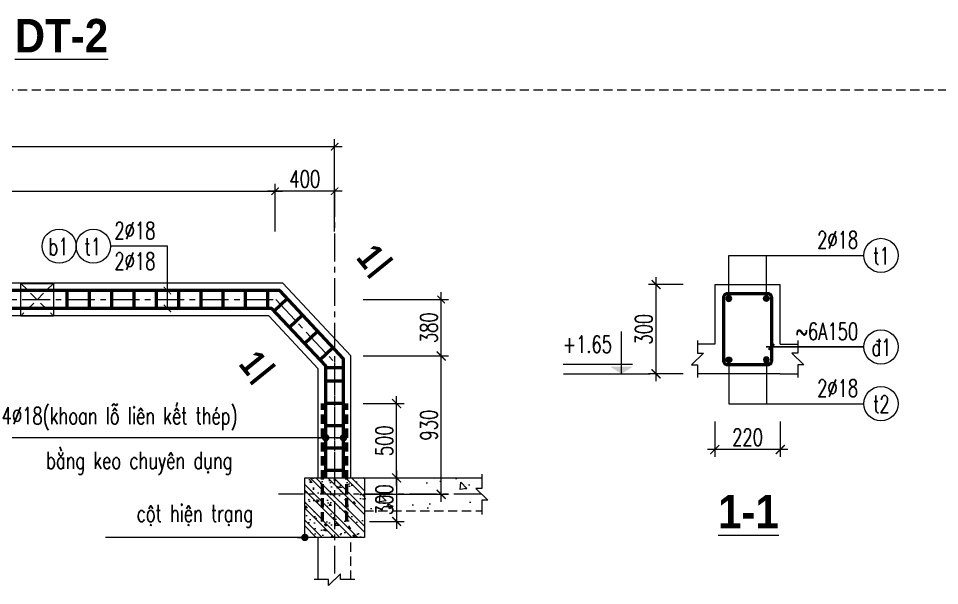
# Model space of a CAD drawing. Header units: millimetres. Extents: x 61738 to 439738, y 60858 to 151243.
# Drawn here: x 283421 to 295808, y 98521 to 106148 of the extents above; entities that cross this region are included whole.
import ezdxf
from ezdxf.enums import TextEntityAlignment as Align

# ---------------------------------------------------------------- set-up
doc = ezdxf.new("R2010")
doc.units = ezdxf.units.MM
doc.linetypes.add('CENTER', pattern=[2, 1.25, -0.25, 0.25, -0.25])
doc.linetypes.add('HIDDEN', pattern=[0.375, 0.25, -0.125])
for name, color, linetype, lineweight in [('1-THEP1', 1, 'Continuous', 50), ('10-TEXT', 4, 'Continuous', 15), ('2-THEP2', 6, 'Continuous', 50), ('3-THAY', 7, 'Continuous', 18), ('5-DUT', 2, 'HIDDEN', 15), ('6-TRUC', 8, 'CENTER', 9), ('7-HATCH', 8, 'Continuous', 13), ('8-DIM', 8, 'Continuous', 15), ('9-SO HIEU', 8, 'Continuous', 15)]:
    doc.layers.add(name, color=color, linetype=linetype, lineweight=lineweight)
doc.layers.add('KICHTHUOC', color=8, linetype='Continuous')
doc.styles.add('A3 - Text 2.3', font='Vnsimli.shx', dxfattribs={"width": 0.7, "height": 230})
doc.styles.add('A3 - Text 4.5', font='VnArialH-Bold.TTF', dxfattribs={"width": 0.9, "height": 450})
doc.styles.add('A3-Text 2.3', font='vnsimli.shx', dxfattribs={"width": 0.7, "height": 230, "bigfont": 'vn.shx'})
doc.styles.add('A3-Text 3.5', font='VnArialH-Bold.TTF', dxfattribs={"width": 0.8, "height": 350})
doc.styles.add('S1', font='vnsimli.shx', dxfattribs={"width": 0.75})
doc.styles.add('T1', font='Vnsimli.shx', dxfattribs={"width": 0.7})
doc.dimstyles.new('A3-1-100', dxfattribs={"dimtxt": 200, "dimasz": 120, "dimexe": 100, "dimexo": 0, "dimgap": 50, "dimtad": 1, "dimdec": 0, "dimdsep": 49, "dimtxsty": 'A3-Text 2.3', "dimblk": 'ARCHTICK', "dimcen": 10, "dimdle": 100, "dimclrd": 8, "dimclre": 8, "dimclrt": 2, "dimadec": 0, "dimazin": 2, "dimtfac": 1, "dimtdec": 0, "dimtix": 1, "dimtmove": 1, "dimatfit": 3, "dimldrblk": 'DOT', "dimfxl": 1, "dimtolj": 1, "dimtzin": 0, "dimlwd": -1, "dimlwe": -1, "dimarcsym": 0})
doc.dimstyles.new('A3-1-100x2', dxfattribs={"dimtxt": 200, "dimasz": 120, "dimexe": 100, "dimexo": 0, "dimgap": 50, "dimtad": 1, "dimdec": 0, "dimlfac": 0.5, "dimdsep": 49, "dimtxsty": 'A3-Text 2.3', "dimblk": 'ARCHTICK', "dimcen": 10, "dimdle": 100, "dimclrd": 8, "dimclre": 8, "dimclrt": 2, "dimadec": 0, "dimazin": 2, "dimtfac": 1, "dimtdec": 0, "dimtix": 1, "dimtmove": 1, "dimatfit": 3, "dimldrblk": 'DOT', "dimfxl": 1, "dimtolj": 1, "dimtzin": 0, "dimlwd": -1, "dimlwe": -1, "dimarcsym": 0})
doc.dimstyles.new('A3-1-100x3', dxfattribs={"dimtxt": 230, "dimasz": 120, "dimexe": 100, "dimexo": 0, "dimgap": 50, "dimtad": 1, "dimdec": 0, "dimlfac": 0.333333, "dimdsep": 49, "dimtxsty": 'A3-Text 2.3', "dimblk": 'ARCHTICK', "dimcen": 10, "dimdle": 100, "dimclrd": 8, "dimclre": 8, "dimclrt": 2, "dimadec": 0, "dimazin": 2, "dimtfac": 1, "dimtdec": 0, "dimtix": 1, "dimtmove": 1, "dimatfit": 3, "dimldrblk": 'DOT', "dimfxl": 1, "dimtolj": 1, "dimtzin": 0, "dimlwd": -1, "dimlwe": -1, "dimarcsym": 0})
doc.dimstyles.new('A3-1-100x4', dxfattribs={"dimtxt": 200, "dimasz": 120, "dimexe": 100, "dimexo": 0, "dimgap": 50, "dimtad": 1, "dimdec": 0, "dimlfac": 0.25, "dimdsep": 49, "dimtxsty": 'A3-Text 2.3', "dimblk": 'ARCHTICK', "dimcen": 10, "dimdle": 100, "dimclrd": 8, "dimclre": 8, "dimclrt": 2, "dimadec": 0, "dimazin": 2, "dimtfac": 1, "dimtdec": 0, "dimtix": 1, "dimtmove": 1, "dimatfit": 3, "dimldrblk": 'DOT', "dimfxl": 1, "dimtolj": 1, "dimtzin": 0, "dimlwd": -1, "dimlwe": -1, "dimarcsym": 0})
doc.dimstyles.new('KT1-100x4', dxfattribs={"dimscale": 100, "dimtxt": 2.3, "dimasz": 0.006, "dimexe": 0.8, "dimexo": 0, "dimgap": 1.2, "dimtad": 1, "dimdec": 0, "dimlfac": 0.25, "dimrnd": 1, "dimdsep": 46, "dimtxsty": 'T1', "dimblk": 'DIMA', "dimcen": 0.09, "dimdle": 1.2, "dimclrd": 8, "dimclre": 8, "dimclrt": 7, "dimadec": 0, "dimazin": 0, "dimtfac": 1, "dimtdec": 0, "dimtix": 1, "dimtmove": 2, "dimatfit": 3, "dimldrblk": 'DIMA', "dimfxl": 1, "dimtolj": 1, "dimtzin": 0, "dimarcsym": 0})

# ---------------------------------------------------------------- blocks, each defined once
blk = doc.blocks.new('_ArchTick')
at = {"color": 0, "linetype": 'ByBlock', "const_width": 0.15}
blk.add_lwpolyline([(-0.5, -0.5), (0.5, 0.5)], dxfattribs=at)
blk = doc.blocks.new('*D174')
at = {"layer": '8-DIM', "color": 8, "linetype": 'ByBlock', "ltscale": 500, "transparency": 16777216}
blk.add_line((276373, 103824), (286972, 103824), dxfattribs=at)
at = {"layer": '8-DIM', "color": 8, "ltscale": 500, "transparency": 16777216}
for p, q in [((276473, 103444), (276473, 103924)), ((286872, 103284), (286872, 103924))]:
    blk.add_line(p, q, dxfattribs=at)
at = {"layer": 'Defpoints', "color": 0, "ltscale": 500, "transparency": 16777216}
for p in [(286872, 103824), (276473, 103444), (286872, 103284)]:
    blk.add_point(p, dxfattribs=at)
at = {"layer": '8-DIM', "color": 8, "ltscale": 500, "transparency": 16777216, "xscale": 100, "yscale": 100, "zscale": 100, "rotation": 180}
blk.add_blockref('_ArchTick', (276473, 103824), dxfattribs=at)
at = {"layer": '8-DIM', "color": 8, "ltscale": 500, "transparency": 16777216, "xscale": 100, "yscale": 100, "zscale": 100}
blk.add_blockref('_ArchTick', (286872, 103824), dxfattribs=at)
at = {"layer": '8-DIM', "color": 2, "ltscale": 500, "transparency": 16777216, "insert": (281673, 103989), "char_height": 230, "attachment_point": 5, "style": 'A3-Text 2.3'}
blk.add_mtext('\\A1;5200', dxfattribs=at)
blk = doc.blocks.new('*D175')
at = {"layer": '8-DIM', "color": 8, "linetype": 'ByBlock', "ltscale": 500, "transparency": 16777216}
blk.add_line((275573, 104424), (287773, 104424), dxfattribs=at)
at = {"layer": '8-DIM', "color": 8, "ltscale": 500, "transparency": 16777216}
for p, q in [((275673, 103444), (275673, 104524)), ((287673, 103284), (287673, 104524))]:
    blk.add_line(p, q, dxfattribs=at)
at = {"layer": 'Defpoints', "color": 0, "ltscale": 500, "transparency": 16777216}
for p in [(287673, 104424), (275673, 103444), (287673, 103284)]:
    blk.add_point(p, dxfattribs=at)
at = {"layer": '8-DIM', "color": 8, "ltscale": 500, "transparency": 16777216, "xscale": 100, "yscale": 100, "zscale": 100, "rotation": 180}
blk.add_blockref('_ArchTick', (275673, 104424), dxfattribs=at)
at = {"layer": '8-DIM', "color": 8, "ltscale": 500, "transparency": 16777216, "xscale": 100, "yscale": 100, "zscale": 100}
blk.add_blockref('_ArchTick', (287673, 104424), dxfattribs=at)
at = {"layer": '8-DIM', "color": 2, "ltscale": 500, "transparency": 16777216, "insert": (281673, 104589), "char_height": 230, "attachment_point": 5, "style": 'A3-Text 2.3'}
blk.add_mtext('\\A1;6000', dxfattribs=at)
blk = doc.blocks.new('*D176')
at = {"layer": '8-DIM', "color": 8, "ltscale": 100, "transparency": 16777216}
for p, q in [((292785, 100727), (292785, 100250)), ((293666, 100727), (293666, 100250))]:
    blk.add_line(p, q, dxfattribs=at)
at = {"layer": '8-DIM', "color": 8, "linetype": 'ByBlock', "ltscale": 100, "transparency": 16777216}
blk.add_line((293766, 100350), (292685, 100350), dxfattribs=at)
at = {"layer": 'Defpoints', "color": 0, "ltscale": 100, "transparency": 16777216}
for p in [(292785, 100727), (293666, 100727), (292785, 100350)]:
    blk.add_point(p, dxfattribs=at)
at = {"layer": '8-DIM', "color": 8, "ltscale": 100, "transparency": 16777216, "xscale": 120, "yscale": 120, "zscale": 120, "rotation": 180}
blk.add_blockref('_ArchTick', (292785, 100350), dxfattribs=at)
at = {"layer": '8-DIM', "color": 8, "ltscale": 100, "transparency": 16777216, "xscale": 120, "yscale": 120, "zscale": 120}
blk.add_blockref('_ArchTick', (293666, 100350), dxfattribs=at)
at = {"layer": '8-DIM', "color": 2, "ltscale": 100, "transparency": 16777216, "insert": (293226, 100515), "char_height": 230, "attachment_point": 5, "style": 'A3-Text 2.3'}
blk.add_mtext('\\A1;220', dxfattribs=at)
blk = doc.blocks.new('_Dot')
at = {"color": 0, "linetype": 'ByBlock', "lineweight": -2}
blk.add_line((-0.5, 0), (-1, 0), dxfattribs=at)
at = {"color": 0, "linetype": 'ByBlock', "const_width": 0.5}
blk.add_lwpolyline([(-0.25, 0, 1), (0.25, 0, 1)], format="xyb", close=True, dxfattribs=at)
blk = doc.blocks.new('DK THEP')
at = {"layer": '7-HATCH'}
h = blk.add_hatch(color=1, dxfattribs=at)
edge = h.paths.add_edge_path()
edge.add_arc((0, 0), 36.1, 0, 360)
at = {"layer": '7-HATCH', "color": 0}
blk.add_circle((0, 0), 36.1, dxfattribs=at)
blk = doc.blocks.new('COS')
at = {"color": 1, "linetype": 'Continuous', "const_width": 50}
blk.add_lwpolyline([(-64, -64), (64, 64)], dxfattribs=at)
blk = doc.blocks.new('DIMA')
at = {"color": 8, "linetype": 'Continuous'}
blk.add_line((120, 0), (-120, 0), dxfattribs=at)
at = {"color": 1, "linetype": 'Continuous'}
blk.add_blockref('COS', (0, 0), dxfattribs=at)
blk = doc.blocks.new('*D177')
at = {"layer": '8-DIM', "color": 8, "ltscale": 100, "transparency": 16777216}
for p, q in [((292361, 102568), (291895, 102568)), ((292361, 101368), (291895, 101368))]:
    blk.add_line(p, q, dxfattribs=at)
at = {"layer": '8-DIM', "color": 8, "linetype": 'ByBlock', "ltscale": 100, "transparency": 16777216}
blk.add_line((291995, 101268), (291995, 102668), dxfattribs=at)
at = {"layer": 'Defpoints', "color": 0, "ltscale": 100, "transparency": 16777216}
for p in [(291995, 102568), (292361, 102568), (292361, 101368)]:
    blk.add_point(p, dxfattribs=at)
at = {"layer": '8-DIM', "color": 8, "ltscale": 100, "transparency": 16777216, "xscale": 120, "yscale": 120, "zscale": 120}
for p, rotation in [((291995, 102568), 90), ((291995, 101368), 270)]:
    blk.add_blockref('_ArchTick', p, dxfattribs=dict(at, rotation=rotation))
at = {"layer": '8-DIM', "color": 2, "ltscale": 100, "transparency": 16777216, "insert": (291830, 101968), "char_height": 230, "attachment_point": 5, "rotation": 90, "style": 'A3-Text 2.3'}
blk.add_mtext('\\A1;300', dxfattribs=at)
blk = doc.blocks.new('*U799')
at = {"layer": '10-TEXT'}
for p, q in [((17615, 449767), (17615, 450310)), ((16865, 449893), (17756, 449893)), ((16869, 449766), (17983, 449766))]:
    blk.add_line(p, q, dxfattribs=at)
at = {"layer": '10-TEXT', "color": 1}
blk.add_solid([(17756, 449858), (17615, 449767), (17473, 449858)], dxfattribs=at)
blk = doc.blocks.new('*D178')
at = {"layer": '8-DIM', "color": 8, "ltscale": 100, "transparency": 16777216}
for p, q in [((288056, 100968), (288606, 100968)), ((288056, 99968), (288606, 99968))]:
    blk.add_line(p, q, dxfattribs=at)
at = {"layer": '8-DIM', "color": 8, "linetype": 'ByBlock', "ltscale": 100, "transparency": 16777216}
blk.add_line((288506, 99868), (288506, 101068), dxfattribs=at)
at = {"layer": 'Defpoints', "color": 0, "ltscale": 100, "transparency": 16777216}
for p in [(288056, 100968), (288506, 100968), (288056, 99968)]:
    blk.add_point(p, dxfattribs=at)
at = {"layer": '8-DIM', "color": 8, "ltscale": 100, "transparency": 16777216, "xscale": 120, "yscale": 120, "zscale": 120}
for p, rotation in [((288506, 100968), 90), ((288506, 99968), 270)]:
    blk.add_blockref('_ArchTick', p, dxfattribs=dict(at, rotation=rotation))
at = {"layer": '8-DIM', "color": 2, "ltscale": 100, "transparency": 16777216, "insert": (288341, 100468), "char_height": 230, "attachment_point": 5, "rotation": 90, "style": 'A3-Text 2.3'}
blk.add_mtext('\\A1;500', dxfattribs=at)
blk = doc.blocks.new('*D179')
at = {"layer": '8-DIM', "color": 8, "linetype": 'ByBlock', "ltscale": 500, "transparency": 16777216}
blk.add_line((289106, 99648), (289106, 101708), dxfattribs=at)
at = {"layer": '8-DIM', "color": 8, "ltscale": 500, "transparency": 16777216}
for p, q in [((288056, 101608), (289206, 101608)), ((288056, 99748), (289206, 99748))]:
    blk.add_line(p, q, dxfattribs=at)
at = {"layer": 'Defpoints', "color": 0, "ltscale": 500, "transparency": 16777216}
for p in [(288056, 101608), (289106, 101608), (288056, 99748)]:
    blk.add_point(p, dxfattribs=at)
at = {"layer": '8-DIM', "color": 8, "ltscale": 500, "transparency": 16777216, "xscale": 120, "yscale": 120, "zscale": 120}
for p, rotation in [((289106, 101608), 90), ((289106, 99748), 270)]:
    blk.add_blockref('_ArchTick', p, dxfattribs=dict(at, rotation=rotation))
at = {"layer": '8-DIM', "color": 2, "ltscale": 500, "transparency": 16777216, "insert": (288941, 100678), "char_height": 230, "attachment_point": 5, "rotation": 90, "style": 'A3-Text 2.3'}
blk.add_mtext('\\A1;930', dxfattribs=at)
blk = doc.blocks.new('*D180')
at = {"layer": '8-DIM', "color": 8, "linetype": 'ByBlock', "ltscale": 500, "transparency": 16777216}
blk.add_line((289106, 101508), (289106, 102468), dxfattribs=at)
at = {"layer": '8-DIM', "color": 8, "ltscale": 500, "transparency": 16777216}
for p, q in [((288056, 102368), (289206, 102368)), ((288056, 101608), (289206, 101608))]:
    blk.add_line(p, q, dxfattribs=at)
at = {"layer": 'Defpoints', "color": 0, "ltscale": 500, "transparency": 16777216}
for p in [(288056, 102368), (289106, 102368), (288056, 101608)]:
    blk.add_point(p, dxfattribs=at)
at = {"layer": '8-DIM', "color": 8, "ltscale": 500, "transparency": 16777216, "xscale": 100, "yscale": 100, "zscale": 100}
for p, rotation in [((289106, 102368), 90), ((289106, 101608), 270)]:
    blk.add_blockref('_ArchTick', p, dxfattribs=dict(at, rotation=rotation))
at = {"layer": '8-DIM', "color": 2, "ltscale": 500, "transparency": 16777216, "insert": (288941, 101988), "char_height": 230, "attachment_point": 5, "rotation": 90, "style": 'A3-Text 2.3'}
blk.add_mtext('\\A1;380', dxfattribs=at)
blk = doc.blocks.new('*D181')
at = {"layer": '8-DIM', "color": 8, "linetype": 'ByBlock', "ltscale": 500, "transparency": 16777216}
blk.add_line((287773, 103824), (286772, 103824), dxfattribs=at)
at = {"layer": '8-DIM', "color": 8, "ltscale": 500, "transparency": 16777216}
for p, q in [((286872, 103444), (286872, 103924)), ((287673, 103444), (287673, 103924))]:
    blk.add_line(p, q, dxfattribs=at)
at = {"layer": 'Defpoints', "color": 0, "ltscale": 500, "transparency": 16777216}
for p in [(286872, 103824), (286872, 103444), (287673, 103444)]:
    blk.add_point(p, dxfattribs=at)
at = {"layer": '8-DIM', "color": 8, "ltscale": 500, "transparency": 16777216, "xscale": 100, "yscale": 100, "zscale": 100, "rotation": 180}
blk.add_blockref('_ArchTick', (286872, 103824), dxfattribs=at)
at = {"layer": '8-DIM', "color": 8, "ltscale": 500, "transparency": 16777216, "xscale": 100, "yscale": 100, "zscale": 100}
blk.add_blockref('_ArchTick', (287673, 103824), dxfattribs=at)
at = {"layer": '8-DIM', "color": 2, "ltscale": 500, "transparency": 16777216, "insert": (287272, 103989), "char_height": 230, "attachment_point": 5, "style": 'A3-Text 2.3'}
blk.add_mtext('\\A1;400', dxfattribs=at)
blk = doc.blocks.new('Mat cat KC - Dung')
at = {"layer": '10-TEXT', "color": 2, "const_width": 50}
blk.add_lwpolyline([(0, 418), (0, 0)], dxfattribs=at)
at = {"layer": '10-TEXT', "color": 3, "ltscale": 500, "style": 'A3-Text 3.5', "width": 0.8}
blk.add_attdef('1', (127, 29), '', height=350, dxfattribs=at)
blk = doc.blocks.new('*D859')
at = {"layer": '8-DIM', "color": 8, "ltscale": 400, "transparency": 16777216}
for p, q in [((288140, 99968), (288606, 99968)), ((288140, 99384), (288606, 99384))]:
    blk.add_line(p, q, dxfattribs=at)
at = {"layer": '8-DIM', "color": 8, "linetype": 'ByBlock', "ltscale": 400, "transparency": 16777216}
blk.add_line((288506, 100068), (288506, 99284), dxfattribs=at)
at = {"layer": 'Defpoints', "color": 0, "ltscale": 400, "transparency": 16777216}
for p in [(288140, 99968), (288140, 99384), (288506, 99384)]:
    blk.add_point(p, dxfattribs=at)
at = {"layer": '8-DIM', "color": 8, "ltscale": 400, "transparency": 16777216, "xscale": 120, "yscale": 120, "zscale": 120}
for p, rotation in [((288506, 99968), 90), ((288506, 99384), 270)]:
    blk.add_blockref('_ArchTick', p, dxfattribs=dict(at, rotation=rotation))
at = {"layer": '8-DIM', "color": 2, "ltscale": 400, "transparency": 16777216, "insert": (288341, 99676), "char_height": 230, "attachment_point": 5, "rotation": 90, "style": 'A3-Text 2.3'}
blk.add_mtext('\\A1;300', dxfattribs=at)

msp = doc.modelspace()

# ---------------------------------------------------------------- hatches: boundary and pattern name
at = {"layer": '7-HATCH', "ltscale": 500}
h = msp.add_hatch(dxfattribs=at)
h.set_pattern_fill('BT', color=256, scale=45, pattern_type=2)
h.set_pattern_definition([(135, (568496.26, 64224.3), (119.32427, 119.32427), []), (135, (568416.7, 64224.3), (119.32427, 119.32427), []), (130, (568496.26, 64224.3), (-322.76708, -28.23846), [33.75, -371.25]), (185, (568496.26, 64224.3), (62.4381, 338.48646), [27, -297]), (79.5486, (568469.36, 64221.95), (-260.32922, 310.2478), [28.6831, -315.51395]), (133.8158, (568496.26, 64314.3), (-480.25847, -74.48356), [50.625, -556.875]), (83.3644, (568456.24, 64308.1), (-420.5982, 438.35304), [43.0246, -473.27085]), (188.8158, (568496.26, 64314.3), (-420.5979, 438.3534), [40.5, -445.5]), (159, (568451.26, 64291.8), (-268.60817, -181.1785), [33.75, -371.25]), (214, (568451.26, 64291.8), (-109.4919, 326.31752), [27, -297]), (108.5486, (568428.87, 64276.7), (-378.1002, 145.13872), [28.6831, -315.51395]), (142.5, (568496.26, 64224.3), (-5.471935, 149.802234), [0, -293.4, 0, -301.5, 0, -298.125]), (172.5, (568496.26, 64224.3), (-118.38129, 177.48527), [0, -171.9, 0, -286.65, 0, -113.625]), (212.5, (568596.61, 64224.3), (-240.220096, -10.14969), [0, -112.5, 0, -351, 0, -465.75]), (222.5, (568641.6, 64224.3), (-262.43378, 45.04724), [0, -146.25, 0, -233.1, 0, -330.75])])
h.paths.add_polyline_path([(287272.5, 99168), (288072.5, 99168), (288072.5, 99968), (287272.5, 99968)])
h = msp.add_hatch(dxfattribs=at)
h.set_pattern_fill('AR-CONC', color=256, scale=4)
h.set_pattern_definition([(130, (763706.34, -15562.63), (-728.7387, -63.75634), [76.2, -838.2]), (185, (763706.3, -15562.6), (140.9737, 764.2274), [60.96, -670.5623]), (79.54856, (763645.6, -15567.95), (-587.765, 700.471), [64.76, -712.361]), (133.8158, (763706.3, -15359.4), (-1084.3162, -168.1693), [114.3, -1257.3]), (83.36444, (763616, -15373.4), (-949.6165, 989.7045), [97.14, -1068.5424]), (188.81585, (763706.3, -15359.4), (-949.6165, 989.7045), [91.4399, -1005.839]), (159, (763604.74, -15410.23), (-606.4576, -409.0608), [76.2, -838.2]), (214, (763604.7, -15410.2), (-247.2081, 736.7519), [60.96, -670.56]), (108.54855, (763554.2, -15444.3), (-853.6657, 327.6911), [64.76, -712.3598]), (142.5, (763706.34, -15562.63), (-12.35441, 338.22016), [0, -662.432, 0, -680.72, 0, -673.1]), (172.5, (763706.34, -15562.63), (-267.27865, 400.7223), [0, -388.112, 0, -647.192, 0, -256.54]), (212.5, (763932.9, -15562.63), (-542.36238, -22.91498), [0, -254, 0, -792.48, 0, -1051.56]), (222.5, (764034.5, -15562.63), (-592.51673, 101.70596), [0, -330.2, 0, -526.288, 0, -746.76])])
h.paths.add_polyline_path([(289653.1, 99968), (289653.1, 99528), (288072.5, 99528), (288072.5, 99968)])

# ---------------------------------------------------------------- linework, layer by layer
at = {"layer": '1-THEP1'}
for points in [[(283806.3, 102488), (281672.5, 102488)], [(287792.5, 99968), (287792.5, 101568.6), (286934.4, 102488), (283549.4, 102488)]]:
    msp.add_lwpolyline(points, dxfattribs=at)
at = {"layer": '1-THEP1', "ltscale": 500}
for points in [[(283796.3, 102248), (281672.5, 102248)], [(287552.5, 99968), (287552.5, 101474), (286830.1, 102248), (283555.5, 102248)]]:
    msp.add_lwpolyline(points, dxfattribs=at)
at = {"layer": '1-THEP1', "linetype": 'HIDDEN', "ltscale": 500}
for points in [[(287508.8, 99384.3), (287508.8, 100968)], [(287836.3, 99384.3), (287836.3, 100968)]]:
    msp.add_lwpolyline(points, dxfattribs=at)
at = {"layer": '2-THEP2', "ltscale": 500}
for points in [[(284076.3, 102248), (284076.3, 102488)], [(284376.3, 102248), (284376.3, 102488)], [(284676.3, 102248), (284676.3, 102488)], [(284976.3, 102248), (284976.3, 102488)], [(285276.3, 102248), (285276.3, 102488)], [(285576.3, 102248), (285576.3, 102488)], [(285876.3, 102248), (285876.3, 102488)], [(286176.3, 102248), (286176.3, 102488)], [(286476.3, 102248), (286476.3, 102488)], [(286776.3, 102248), (286776.3, 102488)], [(286859.9, 102216.1), (287035.4, 102379.8)], [(287064.6, 101996.7), (287240.1, 102160.5)], [(287269.3, 101777.4), (287444.7, 101941.2)], [(287474, 101558.1), (287649.4, 101721.9)], [(287552.5, 101454.3), (287792.5, 101454.3)], [(287792.5, 101268), (287552.5, 101268)], [(287792.5, 100968), (287552.5, 100968)], [(287792.5, 100668), (287552.5, 100668)], [(287792.5, 100368), (287552.5, 100368)], [(287792.5, 100068), (287552.5, 100068)]]:
    msp.add_lwpolyline(points, dxfattribs=at)
at = {"layer": '2-THEP2'}
msp.add_lwpolyline([(292956, 102448), (293496, 102448, -0.4142136), (293546, 102398), (293546, 101538, -0.4142136), (293496, 101488), (292956, 101488, -0.4142136), (292906, 101538), (292906, 102398, -0.4142136)], format="xyb", close=True, dxfattribs=at)
at = {"layer": '3-THAY'}
for p, q in [((292786, 102568), (293666, 102568)), ((293666, 101768), (293666, 102568)), ((287892.5, 100188), (287892.5, 101608)), ((293666, 101368), (292786, 101368)), ((288072.5, 99968), (289653.1, 99968)), ((287452.5, 98600.6), (287452.5, 99168))]:
    msp.add_line(p, q, dxfattribs=at)
for points in [[(287892.5, 99968), (287892.5, 101608), (286977.8, 102588), (281672.5, 102588)], [(292786, 102568), (292786, 102417.9), (292786, 101768)], [(287452.5, 99968), (287452.5, 101434.6), (286786.6, 102148), (281672.5, 102148)], [(292786, 101768), (292551.1, 101768)], [(293666, 101768), (293900.8, 101768)], [(292786, 101368), (292551.1, 101368)], [(293666, 101368), (293900.8, 101368)]]:
    msp.add_lwpolyline(points, dxfattribs=at)
for points in [[(283892.5, 102144.9), (283452.5, 102144.9), (283452.5, 102584.9), (283892.5, 102584.9)], [(288072.5, 99168), (287272.5, 99168), (287272.5, 99968), (288072.5, 99968)]]:
    msp.add_lwpolyline(points, close=True, dxfattribs=at)
at = {"layer": '5-DUT', "ltscale": 500}
for p, q in [((288072.5, 99528), (289653.1, 99528)), ((287892.5, 98600.6), (287892.5, 99168))]:
    msp.add_line(p, q, dxfattribs=at)
for points in [[(273099.2, 105187.6), (308238.5, 105187.6)], [(283452.5, 102584.9), (283892.5, 102144.9)], [(283892.5, 102584.9), (283452.5, 102144.9)]]:
    msp.add_lwpolyline(points, dxfattribs=at)
at = {"layer": '6-TRUC', "ltscale": 300}
for p, q in [((287672.5, 103855.9), (287672.5, 98600.6)), ((289653.1, 99748), (286919.2, 99748))]:
    msp.add_line(p, q, dxfattribs=at)
msp.add_lwpolyline([(275672.5, 99968), (275672.5, 101521.3), (276462.8, 102368), (281672.5, 102368), (286882.2, 102368), (287672.5, 101521.3), (287672.5, 99968)], dxfattribs=at)
at = {"layer": '7-HATCH', "ltscale": 500}
for points in [[(292551.1, 101816), (292551.1, 101648), (292631.1, 101648), (292471.1, 101488), (292551.1, 101488), (292551.1, 101320)], [(293900.8, 101816), (293900.8, 101648), (293820.8, 101648), (293980.8, 101488), (293900.8, 101488), (293900.8, 101320)], [(289653.1, 100020.8), (289653.1, 99828), (289573.1, 99828), (289733.1, 99668), (289653.1, 99668), (289653.1, 99475.2)], [(287945.3, 98600.6), (287752.5, 98600.6), (287752.5, 98680.6), (287592.5, 98520.6), (287592.5, 98600.6), (287399.7, 98600.6)]]:
    msp.add_lwpolyline(points, dxfattribs=at)
at = {"layer": '9-SO HIEU'}
for centre in [(283968.4, 103084.3), (284428.4, 103084.3), (295019.2, 102960.5), (295019.2, 101729.4), (295019.2, 100966.1)]:
    msp.add_circle(centre, 230, dxfattribs=at)

# ---------------------------------------------------------------- block references
at = {"layer": '8-DIM'}
ref = msp.add_blockref('Mat cat KC - Dung', (288124, 102662.8), dxfattribs=dict(at, xscale=-1, rotation=309.0165647757601))
ref.add_attrib('1', '1', (287950.3, 102923.4), dxfattribs={"layer": '10-TEXT', "color": 3, "ltscale": 500, "height": 350, "rotation": 309.01656, "style": 'A3-Text 3.5', "width": 0.8})
ref = msp.add_blockref('Mat cat KC - Dung', (286544, 101232.8), dxfattribs=dict(at, xscale=-1, rotation=309.0165647757601))
ref.add_attrib('1', '1', (286370.3, 101493.4), dxfattribs={"layer": '10-TEXT', "color": 3, "ltscale": 500, "height": 350, "rotation": 309.01656, "style": 'A3-Text 3.5', "width": 0.8})
at = {"layer": '9-SO HIEU', "yscale": 1.067489280016162, "zscale": 1.067489280016162}
for p, xscale in [((292973.5, 102381.3), -1.067489280016162), ((293478.4, 102381.3), 1.067489280016162)]:
    msp.add_blockref('DK THEP', p, dxfattribs=dict(at, xscale=xscale))
at = {"layer": '9-SO HIEU', "yscale": 1.067489280016162, "zscale": 1.067489280016162, "rotation": 180}
for p, xscale in [((292973.5, 101554.7), 1.067489280016162), ((293478.4, 101554.7), -1.067489280016162)]:
    msp.add_blockref('DK THEP', p, dxfattribs=dict(at, xscale=xscale))
at = {"layer": 'KICHTHUOC', "xscale": 1.045454545455868, "yscale": 1.045454545455868, "zscale": 1.045454545455868}
msp.add_blockref('*U799', (273114.8, -368842.8), dxfattribs=at)

# ---------------------------------------------------------------- texts
at = {"layer": '10-TEXT'}
for s, height, style, width, p in [('%%Udt-2', 450, 'A3 - Text 4.5', 0.9, (283999.2, 105691.1)), ('b1', 230, 'S1', 0.7, (283960.7, 102963)), ('t1', 230, 'S1', 0.7, (284420.7, 102963)), ('t1', 230, 'S1', 0.7, (295026.9, 102839.2)), ('®1', 230, 'S1', 0.7, (295026.9, 101608.1)), ('t2', 230, 'S1', 0.7, (295026.9, 100844.8)), ('%%U1-1', 450, 'A3 - Text 4.5', 0.9, (293238.1, 99289.1))]:
    msp.add_text(s, height=height, dxfattribs=dict(at, style=style, width=width)).set_placement(p, align=Align.CENTER)
at = {"layer": '10-TEXT', "style": 'S1', "width": 0.7}
for s, p in [('2`18', (285263.1, 103179)), ('2`18', (294713.5, 103055.1)), ('2`18', (285263.1, 102769)), ('~6A150', (294713.5, 101824)), ('2`18', (294713.5, 101060.7)), ('4`18(khoan lç liªn kÕt thÐp)', (286369.2, 100689.1)), ('b»ng keo chuyªn dông', (286299.2, 100089.1)), ('cét hiÖn tr¹ng', (286577, 99377))]:
    msp.add_text(s, height=230, dxfattribs=at).set_placement(p, align=Align.RIGHT)
at = {"layer": '10-TEXT', "style": 'A3 - Text 2.3', "width": 0.7}
msp.add_text('+1.65', height=230, dxfattribs=at).set_placement((290740.1, 101650.7))

# ---------------------------------------------------------------- dimensions: what is measured, and where the dimension line sits
at = {"layer": '8-DIM', "ltscale": 500}
for base, p1, p2, picture, middle in [((287672.5, 104424.3), (275672.5, 103444.3), (287672.5, 103284.3), '*D175', (281672.5, 104589.3)), ((286872.2, 103824.3), (276472.8, 103444.3), (286872.2, 103284.3), '*D174', (281672.5, 103989.3))]:
    dim = msp.add_linear_dim(base=base, p1=p1, p2=p2, dimstyle='A3-1-100x2', override={"dimasz": 100, "dimldrblk": 'ArchTick'}, dxfattribs=at)
    dim.commit()
    dim.dimension.update_dxf_attribs({"geometry": picture, "text_midpoint": middle})
for base, p1, p2, angle, picture, middle in [((286872.2, 103824.3), (287672.5, 103444.3), (286872.2, 103444.3), 180, '*D181', (287272.4, 103989.3)), ((289106.3, 102368), (288056.3, 101608), (288056.3, 102368), 90, '*D180', (288941.3, 101988))]:
    dim = msp.add_linear_dim(base=base, p1=p1, p2=p2, angle=angle, dimstyle='A3-1-100x2', override={"dimasz": 100, "dimldrblk": 'ArchTick'}, dxfattribs=at)
    dim.commit()
    dim.dimension.update_dxf_attribs({"geometry": picture, "text_midpoint": middle})
at = {"layer": '8-DIM', "ltscale": 100}
for base, p1, p2, angle, dimstyle, picture, middle in [((291994.8, 102568), (292360.8, 101368), (292360.8, 102568), 90, 'A3-1-100x4', '*D177', (291829.8, 101968)), ((288506.3, 100968), (288056.3, 99968), (288056.3, 100968), 90, 'A3-1-100x2', '*D178', (288341.3, 100468)), ((292785.2, 100350.1), (293666, 100727.5), (292785.2, 100727.5), 180, 'A3-1-100x4', '*D176', (293225.6, 100515.1))]:
    dim = msp.add_linear_dim(base=base, p1=p1, p2=p2, angle=angle, dimstyle=dimstyle, dxfattribs=at)
    dim.commit()
    dim.dimension.update_dxf_attribs({"geometry": picture, "text_midpoint": middle})
at = {"layer": '8-DIM', "ltscale": 500}
dim = msp.add_linear_dim(base=(289106.3, 101608), p1=(288056.3, 99748), p2=(288056.3, 101608), angle=90, dimstyle='A3-1-100x2', dxfattribs=at)
dim.commit()
dim.dimension.update_dxf_attribs({"geometry": '*D179', "text_midpoint": (288941.3, 100678)})
at = {"layer": '8-DIM', "ltscale": 400}
dim = msp.add_linear_dim(base=(288506.3, 99384.3), p1=(288140, 99968), p2=(288140, 99384.3), angle=90, text='300', dimstyle='A3-1-100x2', dxfattribs=at)
dim.commit()
dim.dimension.update_dxf_attribs({"geometry": '*D859', "text_midpoint": (288341.3, 99676.1)})

# ---------------------------------------------------------------- leaders
at = {"layer": '8-DIM'}
msp.add_leader([(293546, 101729.4), (294789.2, 101729.4)], dimstyle='KT1-100x4', dxfattribs=at)
at = {"layer": '9-SO HIEU', "ltscale": 500}
for points, dimstyle, override in [([(285424.1, 102248), (285424.1, 103084.3), (284658.4, 103084.3)], 'A3-1-100x2', {"dimasz": 100, "dimtad": 0, "dimldrblk": 'ArchTick'}), ([(285424.1, 102488), (285424.1, 102824.3)], 'A3-1-100x2', {"dimasz": 100, "dimgap": 50, "dimtad": 0, "dimldrblk": 'ArchTick'}), ([(287552.5, 100509.1), (282350, 100509.1)], 'A3-1-100x2', {"dimasz": 100, "dimgap": 50, "dimtad": 0}), ([(287792.5, 100509.1), (284715.8, 100509.1)], 'A3-1-100x2', {"dimasz": 100, "dimgap": 50, "dimtad": 0}), ([(287272.5, 99168), (286826.3, 99168), (284593.4, 99168)], 'A3-1-100x3', {"dimasz": 100, "dimgap": 50, "dimtad": 0})]:
    msp.add_leader(points, dimstyle=dimstyle, override=override, dxfattribs=at)
at = {"layer": '9-SO HIEU', "ltscale": 100}
for points in [[(292973.5, 102381.3), (292973.5, 102960.5), (294789.2, 102960.5)], [(293478.4, 102381.3), (293478.4, 102960.5)], [(292973.5, 101554.7), (292973.5, 100966.1), (294789.2, 100966.1)], [(293478.4, 101554.7), (293478.4, 100966.1)]]:
    msp.add_leader(points, dimstyle='A3-1-100', override={"dimasz": 100, "dimgap": 1.2, "dimtad": 0, "dimldrblk": 'None'}, dxfattribs=at)

doc.saveas('drawing.dxf')
